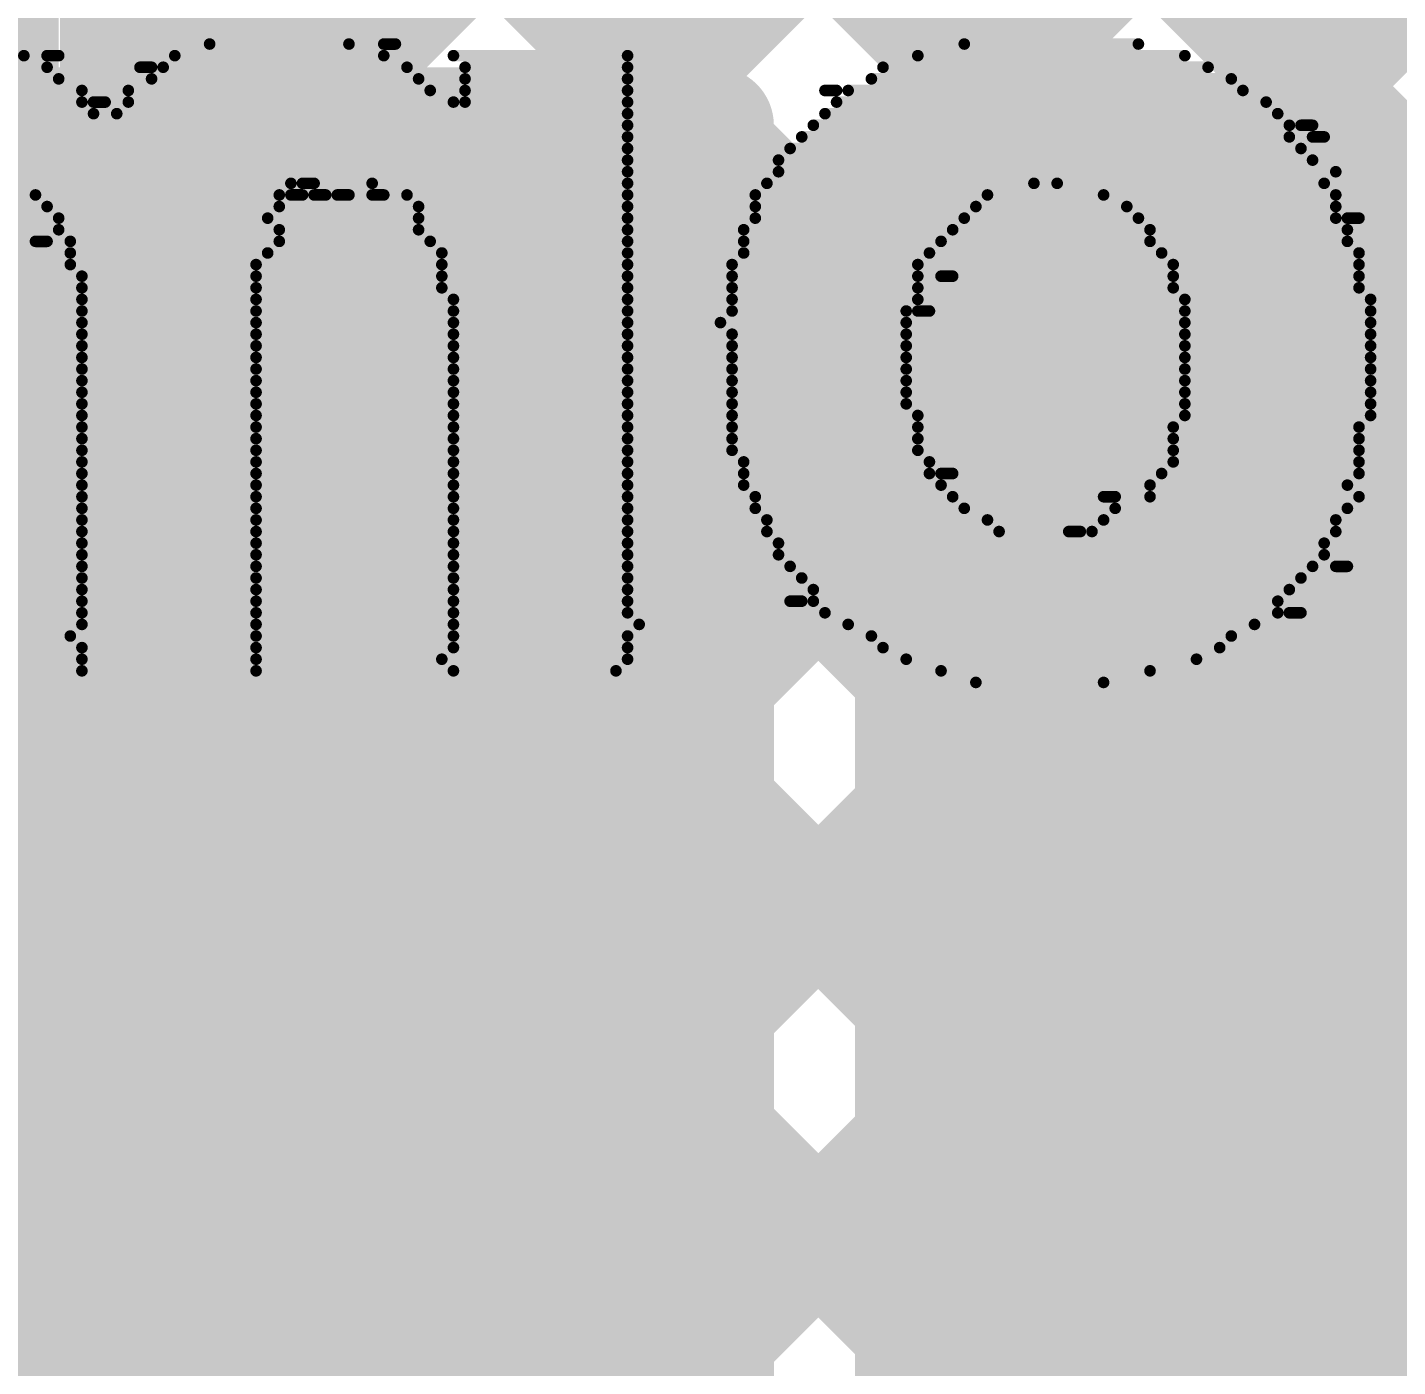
# Model space of a CAD drawing. Header units: millimetres. Extents: x -0.33 to 3.26, y -0.12 to 2.83.
# Drawn here: x 1.6463 to 1.7643, y 0.0081 to 0.1234 of the extents above; entities that cross this region are included whole.
import ezdxf

# ---------------------------------------------------------------- set-up
doc = ezdxf.new("R2010")
doc.units = ezdxf.units.MM
doc.header["$MEASUREMENT"] = 0
for name, color, linetype in [('BottomLayer', 5, 'Continuous'), ('BottomOverlay', 54, 'Continuous'), ('TopLayer', 1, 'Continuous'), ('TopOverlay', 2, 'Continuous'), ('TopPaste', 8, 'Continuous'), ('TopSolder', 216, 'Continuous')]:
    doc.layers.add(name, color=color, linetype=linetype)
doc.styles.add('Arial', font='', dxfattribs={"height": 0.2})
doc.styles.get('Arial').set_extended_font_data('Arial')

# ---------------------------------------------------------------- blocks, each defined once
blk = doc.blocks.new('16SVPF180M_47')
at = {"layer": 'TopOverlay', "const_width": 0.01}
blk.add_lwpolyline([(0.135, 0.14), (-0.073, 0.14)], dxfattribs=at)
blk = doc.blocks.new('R__0402_144')
at = {"layer": 'TopLayer'}
for points in [[(-0.0275, -0.0125), (-0.0275, 0.0125), (-0.0095, 0.0125), (-0.0095, -0.0125)], [(0.0095, -0.0125), (0.0095, 0.0125), (0.0275, 0.0125), (0.0275, -0.0125)]]:
    blk.add_hatch(color=1, dxfattribs=at).paths.add_polyline_path(points)
at = {"layer": 'TopPaste'}
for points in [[(-0.0275, -0.0125), (-0.0275, 0.0125), (-0.0095, 0.0125), (-0.0095, -0.0125)], [(0.0095, -0.0125), (0.0095, 0.0125), (0.0275, 0.0125), (0.0275, -0.0125)]]:
    blk.add_hatch(color=8, dxfattribs=at).paths.add_polyline_path(points)
at = {"layer": 'TopSolder'}
for points in [[(-0.0315, -0.0165), (-0.0315, 0.0165), (-0.0055, 0.0165), (-0.0055, -0.0165)], [(0.0055, -0.0165), (0.0055, 0.0165), (0.0315, 0.0165), (0.0315, -0.0165)]]:
    blk.add_hatch(color=216, dxfattribs=at).paths.add_polyline_path(points)
at = {"layer": 'TopOverlay', "const_width": 0.005}
for points in [[(-0.0325, -0.0175), (-0.0325, 0.0175)], [(-0.0085, 0.0175), (-0.0325, 0.0175)], [(0.0325, 0.0175), (0.0085, 0.0175)], [(0.0325, -0.0175), (0.0325, 0.0175)], [(-0.0085, -0.0175), (-0.0325, -0.0175)], [(0.0325, -0.0175), (0.0085, -0.0175)]]:
    blk.add_lwpolyline(points, dxfattribs=at)
at = {"layer": 'TopOverlay', "const_width": 0.0025}
for points in [[(-0.03375, 0.0175, 1), (-0.03125, 0.0175, 1)], [(-0.03375, 0.0175, 1), (-0.03125, 0.0175, 1)], [(-0.00975, 0.0175, 1), (-0.00725, 0.0175, 1)], [(0.00725, 0.0175, 1), (0.00975, 0.0175, 1)], [(0.03125, 0.0175, 1), (0.03375, 0.0175, 1)], [(0.03125, 0.0175, 1), (0.03375, 0.0175, 1)], [(-0.03375, -0.0175, 1), (-0.03125, -0.0175, 1)], [(-0.03375, -0.0175, 1), (-0.03125, -0.0175, 1)], [(-0.00975, -0.0175, 1), (-0.00725, -0.0175, 1)], [(0.00725, -0.0175, 1), (0.00975, -0.0175, 1)], [(0.03125, -0.0175, 1), (0.03375, -0.0175, 1)], [(0.03125, -0.0175, 1), (0.03375, -0.0175, 1)]]:
    blk.add_lwpolyline(points, format="xyb", close=True, dxfattribs=at)
blk = doc.blocks.new('C__0402_257')
at = {"layer": 'TopLayer'}
for points in [[(-0.0275, -0.0125), (-0.0275, 0.0125), (-0.0095, 0.0125), (-0.0095, -0.0125)], [(0.0095, -0.0125), (0.0095, 0.0125), (0.0275, 0.0125), (0.0275, -0.0125)]]:
    blk.add_hatch(color=1, dxfattribs=at).paths.add_polyline_path(points)
at = {"layer": 'TopPaste'}
for points in [[(-0.0275, -0.0125), (-0.0275, 0.0125), (-0.0095, 0.0125), (-0.0095, -0.0125)], [(0.0095, -0.0125), (0.0095, 0.0125), (0.0275, 0.0125), (0.0275, -0.0125)]]:
    blk.add_hatch(color=8, dxfattribs=at).paths.add_polyline_path(points)
at = {"layer": 'TopSolder'}
for points in [[(-0.0315, -0.0165), (-0.0315, 0.0165), (-0.0055, 0.0165), (-0.0055, -0.0165)], [(0.0055, -0.0165), (0.0055, 0.0165), (0.0315, 0.0165), (0.0315, -0.0165)]]:
    blk.add_hatch(color=216, dxfattribs=at).paths.add_polyline_path(points)
at = {"layer": 'TopOverlay', "const_width": 0.005}
for points in [[(-0.0325, 0.0175), (-0.0085, 0.0175)], [(-0.0325, 0.0175), (-0.0325, -0.0175)], [(0.0085, 0.0175), (0.0325, 0.0175)], [(0.0325, 0.0175), (0.0325, -0.0175)], [(-0.0325, -0.0175), (-0.0085, -0.0175)], [(0.0085, -0.0175), (0.0325, -0.0175)]]:
    blk.add_lwpolyline(points, dxfattribs=at)
at = {"layer": 'TopOverlay', "const_width": 0.0025}
for points in [[(-0.03375, 0.0175, 1), (-0.03125, 0.0175, 1)], [(-0.03375, 0.0175, 1), (-0.03125, 0.0175, 1)], [(-0.00975, 0.0175, 1), (-0.00725, 0.0175, 1)], [(0.00725, 0.0175, 1), (0.00975, 0.0175, 1)], [(0.03125, 0.0175, 1), (0.03375, 0.0175, 1)], [(0.03125, 0.0175, 1), (0.03375, 0.0175, 1)], [(-0.03375, -0.0175, 1), (-0.03125, -0.0175, 1)], [(-0.03375, -0.0175, 1), (-0.03125, -0.0175, 1)], [(-0.00975, -0.0175, 1), (-0.00725, -0.0175, 1)], [(0.00725, -0.0175, 1), (0.00975, -0.0175, 1)], [(0.03125, -0.0175, 1), (0.03375, -0.0175, 1)], [(0.03125, -0.0175, 1), (0.03375, -0.0175, 1)]]:
    blk.add_lwpolyline(points, format="xyb", close=True, dxfattribs=at)

msp = doc.modelspace()

# ---------------------------------------------------------------- hatches: boundary and pattern name
at = {"layer": 'BottomLayer'}
msp.add_hatch(color=5, dxfattribs=at).paths.add_polyline_path([(1.505, -0.097), (1.649, -0.097), (1.649, 0.1895), (1.505, 0.1895)])
at = {"layer": 'TopLayer'}
for points in [[(1.10953, -0.0965), (1.7041, -0.0965), (1.7041, 0.1135), (1.10953, 0.1135)], [(1.7176, -0.038), (1.8286, -0.038), (1.8286, 0.114), (1.7176, 0.114)]]:
    msp.add_hatch(color=1, dxfattribs=at).paths.add_polyline_path(points)

# ---------------------------------------------------------------- linework, layer by layer
at = {"layer": 'BottomLayer', "const_width": 0.01}
for points in [[(1.661, -0.03406), (1.90624, 0.21118)], [(1.661, -0.00577), (1.87795, 0.21118)], [(1.661, -0.06234), (1.93452, 0.21118)], [(1.661, 0.07908), (1.7931, 0.21118)], [(1.661, 0.10736), (1.76482, 0.21118)], [(1.661, 0.05079), (1.82139, 0.21118)], [(1.661, 0.02251), (1.84967, 0.21118)], [(1.66404, 0.21118), (1.96122, -0.086)], [(1.66563, -0.086), (1.96281, 0.21118)], [(1.661, -0.086), (1.661, 0.2015)], [(1.661, 0.18594), (1.93294, -0.086)], [(1.661, 0.15765), (1.90465, -0.086)], [(1.661, 0.12937), (1.87637, -0.086)], [(1.661, 0.10108), (1.84808, -0.086)], [(1.661, 0.0728), (1.8198, -0.086)], [(1.661, 0.04452), (1.79152, -0.086)], [(1.661, 0.01623), (1.76323, -0.086)]]:
    msp.add_lwpolyline(points, dxfattribs=at)
at = {"layer": 'BottomLayer', "const_width": 0.005}
for points in [[(1.6585, 0.10736, 1), (1.6635, 0.10736, 1)], [(1.6585, 0.10108, 1), (1.6635, 0.10108, 1)], [(1.6585, 0.07908, 1), (1.6635, 0.07908, 1)], [(1.6585, 0.0728, 1), (1.6635, 0.0728, 1)], [(1.6585, 0.05079, 1), (1.6635, 0.05079, 1)], [(1.6585, 0.04452, 1), (1.6635, 0.04452, 1)], [(1.6585, 0.02251, 1), (1.6635, 0.02251, 1)], [(1.6585, 0.01623, 1), (1.6635, 0.01623, 1)]]:
    msp.add_lwpolyline(points, format="xyb", close=True, dxfattribs=at)
at = {"layer": 'BottomOverlay', "const_width": 0.001}
for points in [[(1.662, 0.122), (1.674, 0.122)], [(1.677, 0.122), (1.678, 0.122)], [(1.727, 0.122), (1.742, 0.122)], [(1.626, 0.12), (1.648, 0.12)], [(1.628, 0.121), (1.646, 0.121)], [(1.648, 0.121), (1.649, 0.121)], [(1.656, 0.12), (1.657, 0.12)], [(1.658, 0.12), (1.679, 0.12)], [(1.659, 0.121), (1.677, 0.121)], [(1.683, 0.121), (1.698, 0.121)], [(1.684, 0.12), (1.698, 0.12)], [(1.72, 0.12), (1.748, 0.12)], [(1.723, 0.121), (1.746, 0.121)], [(1.625, 0.119), (1.649, 0.119)], [(1.657, 0.119), (1.68, 0.119)], [(1.684, 0.119), (1.698, 0.119)], [(1.719, 0.119), (1.75, 0.119)], [(1.624, 0.118), (1.651, 0.118)], [(1.655, 0.118), (1.681, 0.118)], [(1.684, 0.118), (1.698, 0.118)], [(1.715, 0.118), (1.716, 0.118)], [(1.717, 0.118), (1.751, 0.118)], [(1.622, 0.117), (1.651, 0.117)], [(1.652, 0.117), (1.653, 0.117)], [(1.655, 0.117), (1.683, 0.117)], [(1.684, 0.117), (1.698, 0.117)], [(1.716, 0.117), (1.753, 0.117)], [(1.622, 0.116), (1.652, 0.116)], [(1.654, 0.116), (1.698, 0.116)], [(1.715, 0.116), (1.754, 0.116)], [(1.621, 0.115), (1.698, 0.115)], [(1.621, 0.114), (1.698, 0.114)], [(1.713, 0.114), (1.755, 0.114)], [(1.714, 0.115), (1.755, 0.115)], [(1.756, 0.115), (1.757, 0.115)], [(1.757, 0.114), (1.758, 0.114)], [(1.621, 0.113), (1.698, 0.113)], [(1.712, 0.113), (1.756, 0.113)], [(1.62, 0.112), (1.698, 0.112)], [(1.711, 0.112), (1.757, 0.112)], [(1.62, 0.111), (1.698, 0.111)], [(1.711, 0.111), (1.759, 0.111)], [(1.645, 0.11), (1.669, 0.11)], [(1.67, 0.11), (1.671, 0.11)], [(1.676, 0.11), (1.698, 0.11)], [(1.71, 0.11), (1.733, 0.11)], [(1.735, 0.11), (1.758, 0.11)], [(1.647, 0.109), (1.668, 0.109)], [(1.669, 0.109), (1.67, 0.109)], [(1.671, 0.109), (1.672, 0.109)], [(1.673, 0.109), (1.674, 0.109)], [(1.676, 0.109), (1.677, 0.109)], [(1.679, 0.109), (1.698, 0.109)], [(1.709, 0.109), (1.729, 0.109)], [(1.739, 0.109), (1.759, 0.109)], [(1.648, 0.108), (1.668, 0.108)], [(1.649, 0.107), (1.667, 0.107)], [(1.68, 0.108), (1.698, 0.108)], [(1.68, 0.107), (1.698, 0.107)], [(1.709, 0.108), (1.728, 0.108)], [(1.709, 0.107), (1.727, 0.107)], [(1.741, 0.108), (1.759, 0.108)], [(1.742, 0.107), (1.759, 0.107)], [(1.76, 0.107), (1.761, 0.107)], [(1.649, 0.106), (1.668, 0.106)], [(1.68, 0.106), (1.698, 0.106)], [(1.708, 0.106), (1.726, 0.106)], [(1.743, 0.106), (1.76, 0.106)], [(1.647, 0.105), (1.648, 0.105)], [(1.65, 0.105), (1.668, 0.105)], [(1.681, 0.105), (1.698, 0.105)], [(1.708, 0.105), (1.725, 0.105)], [(1.743, 0.105), (1.76, 0.105)], [(1.65, 0.104), (1.667, 0.104)], [(1.682, 0.104), (1.698, 0.104)], [(1.708, 0.104), (1.724, 0.104)], [(1.744, 0.104), (1.761, 0.104)], [(1.65, 0.103), (1.666, 0.103)], [(1.682, 0.103), (1.698, 0.103)], [(1.707, 0.103), (1.723, 0.103)], [(1.745, 0.103), (1.761, 0.103)], [(1.651, 0.102), (1.666, 0.102)], [(1.651, 0.101), (1.666, 0.101)], [(1.682, 0.102), (1.698, 0.102)], [(1.682, 0.101), (1.698, 0.101)], [(1.707, 0.102), (1.723, 0.102)], [(1.707, 0.101), (1.723, 0.101)], [(1.725, 0.102), (1.726, 0.102)], [(1.745, 0.102), (1.761, 0.102)], [(1.745, 0.101), (1.761, 0.101)], [(1.651, 0.1), (1.666, 0.1)], [(1.683, 0.1), (1.698, 0.1)], [(1.707, 0.1), (1.723, 0.1)], [(1.746, 0.1), (1.762, 0.1)], [(1.651, 0.099), (1.666, 0.099)], [(1.683, 0.099), (1.698, 0.099)], [(1.707, 0.099), (1.722, 0.099)], [(1.723, 0.099), (1.724, 0.099)], [(1.746, 0.099), (1.762, 0.099)], [(1.651, 0.098), (1.666, 0.098)], [(1.683, 0.098), (1.698, 0.098)], [(1.706, 0.098), (1.722, 0.098)], [(1.746, 0.098), (1.762, 0.098)], [(1.651, 0.097), (1.666, 0.097)], [(1.683, 0.097), (1.698, 0.097)], [(1.707, 0.097), (1.722, 0.097)], [(1.746, 0.097), (1.762, 0.097)], [(1.651, 0.096), (1.666, 0.096)], [(1.683, 0.096), (1.698, 0.096)], [(1.707, 0.096), (1.722, 0.096)], [(1.746, 0.096), (1.762, 0.096)], [(1.651, 0.095), (1.666, 0.095)], [(1.651, 0.094), (1.666, 0.094)], [(1.683, 0.095), (1.698, 0.095)], [(1.683, 0.094), (1.698, 0.094)], [(1.707, 0.095), (1.722, 0.095)], [(1.707, 0.094), (1.722, 0.094)], [(1.746, 0.095), (1.762, 0.095)], [(1.746, 0.094), (1.762, 0.094)], [(1.651, 0.093), (1.666, 0.093)], [(1.683, 0.093), (1.698, 0.093)], [(1.707, 0.093), (1.722, 0.093)], [(1.746, 0.093), (1.762, 0.093)], [(1.651, 0.092), (1.666, 0.092)], [(1.683, 0.092), (1.698, 0.092)], [(1.707, 0.092), (1.722, 0.092)], [(1.746, 0.092), (1.762, 0.092)], [(1.651, 0.091), (1.666, 0.091)], [(1.683, 0.091), (1.698, 0.091)], [(1.707, 0.091), (1.722, 0.091)], [(1.746, 0.091), (1.762, 0.091)], [(1.651, 0.09), (1.666, 0.09)], [(1.683, 0.09), (1.698, 0.09)], [(1.707, 0.09), (1.723, 0.09)], [(1.746, 0.09), (1.762, 0.09)], [(1.651, 0.089), (1.666, 0.089)], [(1.683, 0.089), (1.698, 0.089)], [(1.707, 0.089), (1.723, 0.089)], [(1.745, 0.089), (1.761, 0.089)], [(1.651, 0.088), (1.666, 0.088)], [(1.651, 0.087), (1.666, 0.087)], [(1.683, 0.088), (1.698, 0.088)], [(1.683, 0.087), (1.698, 0.087)], [(1.707, 0.088), (1.723, 0.088)], [(1.707, 0.087), (1.723, 0.087)], [(1.745, 0.088), (1.761, 0.088)], [(1.745, 0.087), (1.761, 0.087)], [(1.651, 0.086), (1.666, 0.086)], [(1.683, 0.086), (1.698, 0.086)], [(1.708, 0.086), (1.724, 0.086)], [(1.745, 0.086), (1.761, 0.086)], [(1.651, 0.085), (1.666, 0.085)], [(1.683, 0.085), (1.698, 0.085)], [(1.708, 0.085), (1.724, 0.085)], [(1.725, 0.085), (1.726, 0.085)], [(1.744, 0.085), (1.761, 0.085)], [(1.651, 0.084), (1.666, 0.084)], [(1.683, 0.084), (1.698, 0.084)], [(1.708, 0.084), (1.725, 0.084)], [(1.743, 0.084), (1.76, 0.084)], [(1.651, 0.083), (1.666, 0.083)], [(1.683, 0.083), (1.698, 0.083)], [(1.709, 0.083), (1.726, 0.083)], [(1.739, 0.083), (1.74, 0.083)], [(1.743, 0.083), (1.761, 0.083)], [(1.651, 0.082), (1.666, 0.082)], [(1.651, 0.081), (1.666, 0.081)], [(1.683, 0.082), (1.698, 0.082)], [(1.683, 0.081), (1.698, 0.081)], [(1.709, 0.082), (1.727, 0.082)], [(1.71, 0.081), (1.729, 0.081)], [(1.739, 0.081), (1.759, 0.081)], [(1.74, 0.082), (1.76, 0.082)], [(1.651, 0.08), (1.666, 0.08)], [(1.683, 0.08), (1.698, 0.08)], [(1.71, 0.08), (1.73, 0.08)], [(1.736, 0.08), (1.737, 0.08)], [(1.738, 0.08), (1.759, 0.08)], [(1.651, 0.079), (1.666, 0.079)], [(1.683, 0.079), (1.698, 0.079)], [(1.711, 0.079), (1.758, 0.079)], [(1.651, 0.078), (1.666, 0.078)], [(1.683, 0.078), (1.698, 0.078)], [(1.711, 0.078), (1.758, 0.078)], [(1.651, 0.077), (1.666, 0.077)], [(1.683, 0.077), (1.698, 0.077)], [(1.712, 0.077), (1.757, 0.077)], [(1.759, 0.077), (1.76, 0.077)], [(1.651, 0.076), (1.666, 0.076)], [(1.683, 0.076), (1.698, 0.076)], [(1.713, 0.076), (1.756, 0.076)], [(1.651, 0.075), (1.666, 0.075)], [(1.651, 0.074), (1.666, 0.074)], [(1.683, 0.075), (1.698, 0.075)], [(1.683, 0.074), (1.698, 0.074)], [(1.712, 0.074), (1.713, 0.074)], [(1.714, 0.075), (1.755, 0.075)], [(1.714, 0.074), (1.754, 0.074)], [(1.651, 0.073), (1.666, 0.073)], [(1.683, 0.073), (1.698, 0.073)], [(1.715, 0.073), (1.754, 0.073)], [(1.755, 0.073), (1.756, 0.073)], [(1.651, 0.072), (1.666, 0.072)], [(1.683, 0.072), (1.699, 0.072)], [(1.717, 0.072), (1.752, 0.072)], [(1.65, 0.071), (1.666, 0.071)], [(1.683, 0.071), (1.698, 0.071)], [(1.719, 0.071), (1.75, 0.071)], [(1.651, 0.07), (1.666, 0.07)], [(1.683, 0.07), (1.698, 0.07)], [(1.72, 0.07), (1.749, 0.07)], [(1.651, 0.069), (1.666, 0.069)], [(1.651, 0.068), (1.666, 0.068)], [(1.682, 0.069), (1.698, 0.069)], [(1.683, 0.068), (1.697, 0.068)], [(1.722, 0.069), (1.747, 0.069)], [(1.725, 0.068), (1.743, 0.068)], [(1.728, 0.067), (1.739, 0.067)]]:
    msp.add_lwpolyline(points, dxfattribs=at)
at = {"layer": 'BottomOverlay', "const_width": 0.0005}
for points in [[(1.66175, 0.122, 1), (1.66225, 0.122, 1)], [(1.67375, 0.122, 1), (1.67425, 0.122, 1)], [(1.67675, 0.122, 1), (1.67725, 0.122, 1)], [(1.67775, 0.122, 1), (1.67825, 0.122, 1)], [(1.72675, 0.122, 1), (1.72725, 0.122, 1)], [(1.74175, 0.122, 1), (1.74225, 0.122, 1)], [(1.64575, 0.121, 1), (1.64625, 0.121, 1)], [(1.64775, 0.121, 1), (1.64825, 0.121, 1)], [(1.64775, 0.12, 1), (1.64825, 0.12, 1)], [(1.64875, 0.121, 1), (1.64925, 0.121, 1)], [(1.65575, 0.12, 1), (1.65625, 0.12, 1)], [(1.65675, 0.12, 1), (1.65725, 0.12, 1)], [(1.65775, 0.12, 1), (1.65825, 0.12, 1)], [(1.65875, 0.121, 1), (1.65925, 0.121, 1)], [(1.67675, 0.121, 1), (1.67725, 0.121, 1)], [(1.67875, 0.12, 1), (1.67925, 0.12, 1)], [(1.68275, 0.121, 1), (1.68325, 0.121, 1)], [(1.68375, 0.12, 1), (1.68425, 0.12, 1)], [(1.69775, 0.121, 1), (1.69825, 0.121, 1)], [(1.69775, 0.12, 1), (1.69825, 0.12, 1)], [(1.71975, 0.12, 1), (1.72025, 0.12, 1)], [(1.72275, 0.121, 1), (1.72325, 0.121, 1)], [(1.74575, 0.121, 1), (1.74625, 0.121, 1)], [(1.74775, 0.12, 1), (1.74825, 0.12, 1)], [(1.64875, 0.119, 1), (1.64925, 0.119, 1)], [(1.65675, 0.119, 1), (1.65725, 0.119, 1)], [(1.67975, 0.119, 1), (1.68025, 0.119, 1)], [(1.68375, 0.119, 1), (1.68425, 0.119, 1)], [(1.69775, 0.119, 1), (1.69825, 0.119, 1)], [(1.71875, 0.119, 1), (1.71925, 0.119, 1)], [(1.74975, 0.119, 1), (1.75025, 0.119, 1)], [(1.65075, 0.118, 1), (1.65125, 0.118, 1)], [(1.65475, 0.118, 1), (1.65525, 0.118, 1)], [(1.68075, 0.118, 1), (1.68125, 0.118, 1)], [(1.68375, 0.118, 1), (1.68425, 0.118, 1)], [(1.69775, 0.118, 1), (1.69825, 0.118, 1)], [(1.71475, 0.118, 1), (1.71525, 0.118, 1)], [(1.71575, 0.118, 1), (1.71625, 0.118, 1)], [(1.71675, 0.118, 1), (1.71725, 0.118, 1)], [(1.75075, 0.118, 1), (1.75125, 0.118, 1)], [(1.65075, 0.117, 1), (1.65125, 0.117, 1)], [(1.65175, 0.117, 1), (1.65225, 0.117, 1)], [(1.65275, 0.117, 1), (1.65325, 0.117, 1)], [(1.65475, 0.117, 1), (1.65525, 0.117, 1)], [(1.68275, 0.117, 1), (1.68325, 0.117, 1)], [(1.68375, 0.117, 1), (1.68425, 0.117, 1)], [(1.69775, 0.117, 1), (1.69825, 0.117, 1)], [(1.71575, 0.117, 1), (1.71625, 0.117, 1)], [(1.75275, 0.117, 1), (1.75325, 0.117, 1)], [(1.65175, 0.116, 1), (1.65225, 0.116, 1)], [(1.65375, 0.116, 1), (1.65425, 0.116, 1)], [(1.69775, 0.116, 1), (1.69825, 0.116, 1)], [(1.71475, 0.116, 1), (1.71525, 0.116, 1)], [(1.75375, 0.116, 1), (1.75425, 0.116, 1)], [(1.69775, 0.115, 1), (1.69825, 0.115, 1)], [(1.69775, 0.114, 1), (1.69825, 0.114, 1)], [(1.71275, 0.114, 1), (1.71325, 0.114, 1)], [(1.71375, 0.115, 1), (1.71425, 0.115, 1)], [(1.75475, 0.115, 1), (1.75525, 0.115, 1)], [(1.75475, 0.114, 1), (1.75525, 0.114, 1)], [(1.75575, 0.115, 1), (1.75625, 0.115, 1)], [(1.75675, 0.115, 1), (1.75725, 0.115, 1)], [(1.75675, 0.114, 1), (1.75725, 0.114, 1)], [(1.75775, 0.114, 1), (1.75825, 0.114, 1)], [(1.69775, 0.113, 1), (1.69825, 0.113, 1)], [(1.71175, 0.113, 1), (1.71225, 0.113, 1)], [(1.75575, 0.113, 1), (1.75625, 0.113, 1)], [(1.69775, 0.112, 1), (1.69825, 0.112, 1)], [(1.71075, 0.112, 1), (1.71125, 0.112, 1)], [(1.75675, 0.112, 1), (1.75725, 0.112, 1)], [(1.69775, 0.111, 1), (1.69825, 0.111, 1)], [(1.71075, 0.111, 1), (1.71125, 0.111, 1)], [(1.75875, 0.111, 1), (1.75925, 0.111, 1)], [(1.66875, 0.11, 1), (1.66925, 0.11, 1)], [(1.66975, 0.11, 1), (1.67025, 0.11, 1)], [(1.67075, 0.11, 1), (1.67125, 0.11, 1)], [(1.67575, 0.11, 1), (1.67625, 0.11, 1)], [(1.69775, 0.11, 1), (1.69825, 0.11, 1)], [(1.70975, 0.11, 1), (1.71025, 0.11, 1)], [(1.73275, 0.11, 1), (1.73325, 0.11, 1)], [(1.73475, 0.11, 1), (1.73525, 0.11, 1)], [(1.75775, 0.11, 1), (1.75825, 0.11, 1)], [(1.64675, 0.109, 1), (1.64725, 0.109, 1)], [(1.66775, 0.109, 1), (1.66825, 0.109, 1)], [(1.66875, 0.109, 1), (1.66925, 0.109, 1)], [(1.66975, 0.109, 1), (1.67025, 0.109, 1)], [(1.67075, 0.109, 1), (1.67125, 0.109, 1)], [(1.67175, 0.109, 1), (1.67225, 0.109, 1)], [(1.67275, 0.109, 1), (1.67325, 0.109, 1)], [(1.67375, 0.109, 1), (1.67425, 0.109, 1)], [(1.67575, 0.109, 1), (1.67625, 0.109, 1)], [(1.67675, 0.109, 1), (1.67725, 0.109, 1)], [(1.67875, 0.109, 1), (1.67925, 0.109, 1)], [(1.69775, 0.109, 1), (1.69825, 0.109, 1)], [(1.70875, 0.109, 1), (1.70925, 0.109, 1)], [(1.72875, 0.109, 1), (1.72925, 0.109, 1)], [(1.73875, 0.109, 1), (1.73925, 0.109, 1)], [(1.75875, 0.109, 1), (1.75925, 0.109, 1)], [(1.64775, 0.108, 1), (1.64825, 0.108, 1)], [(1.64875, 0.107, 1), (1.64925, 0.107, 1)], [(1.66675, 0.107, 1), (1.66725, 0.107, 1)], [(1.66775, 0.108, 1), (1.66825, 0.108, 1)], [(1.67975, 0.108, 1), (1.68025, 0.108, 1)], [(1.67975, 0.107, 1), (1.68025, 0.107, 1)], [(1.69775, 0.108, 1), (1.69825, 0.108, 1)], [(1.69775, 0.107, 1), (1.69825, 0.107, 1)], [(1.70875, 0.108, 1), (1.70925, 0.108, 1)], [(1.70875, 0.107, 1), (1.70925, 0.107, 1)], [(1.72675, 0.107, 1), (1.72725, 0.107, 1)], [(1.72775, 0.108, 1), (1.72825, 0.108, 1)], [(1.74075, 0.108, 1), (1.74125, 0.108, 1)], [(1.74175, 0.107, 1), (1.74225, 0.107, 1)], [(1.75875, 0.108, 1), (1.75925, 0.108, 1)], [(1.75875, 0.107, 1), (1.75925, 0.107, 1)], [(1.75975, 0.107, 1), (1.76025, 0.107, 1)], [(1.76075, 0.107, 1), (1.76125, 0.107, 1)], [(1.64875, 0.106, 1), (1.64925, 0.106, 1)], [(1.66775, 0.106, 1), (1.66825, 0.106, 1)], [(1.67975, 0.106, 1), (1.68025, 0.106, 1)], [(1.69775, 0.106, 1), (1.69825, 0.106, 1)], [(1.70775, 0.106, 1), (1.70825, 0.106, 1)], [(1.72575, 0.106, 1), (1.72625, 0.106, 1)], [(1.74275, 0.106, 1), (1.74325, 0.106, 1)], [(1.75975, 0.106, 1), (1.76025, 0.106, 1)], [(1.64675, 0.105, 1), (1.64725, 0.105, 1)], [(1.64775, 0.105, 1), (1.64825, 0.105, 1)], [(1.64975, 0.105, 1), (1.65025, 0.105, 1)], [(1.66775, 0.105, 1), (1.66825, 0.105, 1)], [(1.68075, 0.105, 1), (1.68125, 0.105, 1)], [(1.69775, 0.105, 1), (1.69825, 0.105, 1)], [(1.70775, 0.105, 1), (1.70825, 0.105, 1)], [(1.72475, 0.105, 1), (1.72525, 0.105, 1)], [(1.74275, 0.105, 1), (1.74325, 0.105, 1)], [(1.75975, 0.105, 1), (1.76025, 0.105, 1)], [(1.64975, 0.104, 1), (1.65025, 0.104, 1)], [(1.66675, 0.104, 1), (1.66725, 0.104, 1)], [(1.68175, 0.104, 1), (1.68225, 0.104, 1)], [(1.69775, 0.104, 1), (1.69825, 0.104, 1)], [(1.70775, 0.104, 1), (1.70825, 0.104, 1)], [(1.72375, 0.104, 1), (1.72425, 0.104, 1)], [(1.74375, 0.104, 1), (1.74425, 0.104, 1)], [(1.76075, 0.104, 1), (1.76125, 0.104, 1)], [(1.64975, 0.103, 1), (1.65025, 0.103, 1)], [(1.66575, 0.103, 1), (1.66625, 0.103, 1)], [(1.68175, 0.103, 1), (1.68225, 0.103, 1)], [(1.69775, 0.103, 1), (1.69825, 0.103, 1)], [(1.70675, 0.103, 1), (1.70725, 0.103, 1)], [(1.72275, 0.103, 1), (1.72325, 0.103, 1)], [(1.74475, 0.103, 1), (1.74525, 0.103, 1)], [(1.76075, 0.103, 1), (1.76125, 0.103, 1)], [(1.65075, 0.102, 1), (1.65125, 0.102, 1)], [(1.65075, 0.101, 1), (1.65125, 0.101, 1)], [(1.66575, 0.102, 1), (1.66625, 0.102, 1)], [(1.66575, 0.101, 1), (1.66625, 0.101, 1)], [(1.68175, 0.102, 1), (1.68225, 0.102, 1)], [(1.68175, 0.101, 1), (1.68225, 0.101, 1)], [(1.69775, 0.102, 1), (1.69825, 0.102, 1)], [(1.69775, 0.101, 1), (1.69825, 0.101, 1)], [(1.70675, 0.102, 1), (1.70725, 0.102, 1)], [(1.70675, 0.101, 1), (1.70725, 0.101, 1)], [(1.72275, 0.102, 1), (1.72325, 0.102, 1)], [(1.72275, 0.101, 1), (1.72325, 0.101, 1)], [(1.72475, 0.102, 1), (1.72525, 0.102, 1)], [(1.72575, 0.102, 1), (1.72625, 0.102, 1)], [(1.74475, 0.102, 1), (1.74525, 0.102, 1)], [(1.74475, 0.101, 1), (1.74525, 0.101, 1)], [(1.76075, 0.102, 1), (1.76125, 0.102, 1)], [(1.76075, 0.101, 1), (1.76125, 0.101, 1)], [(1.65075, 0.1, 1), (1.65125, 0.1, 1)], [(1.66575, 0.1, 1), (1.66625, 0.1, 1)], [(1.68275, 0.1, 1), (1.68325, 0.1, 1)], [(1.69775, 0.1, 1), (1.69825, 0.1, 1)], [(1.70675, 0.1, 1), (1.70725, 0.1, 1)], [(1.72275, 0.1, 1), (1.72325, 0.1, 1)], [(1.74575, 0.1, 1), (1.74625, 0.1, 1)], [(1.76175, 0.1, 1), (1.76225, 0.1, 1)], [(1.65075, 0.099, 1), (1.65125, 0.099, 1)], [(1.66575, 0.099, 1), (1.66625, 0.099, 1)], [(1.68275, 0.099, 1), (1.68325, 0.099, 1)], [(1.69775, 0.099, 1), (1.69825, 0.099, 1)], [(1.70675, 0.099, 1), (1.70725, 0.099, 1)], [(1.72175, 0.099, 1), (1.72225, 0.099, 1)], [(1.72275, 0.099, 1), (1.72325, 0.099, 1)], [(1.72375, 0.099, 1), (1.72425, 0.099, 1)], [(1.74575, 0.099, 1), (1.74625, 0.099, 1)], [(1.76175, 0.099, 1), (1.76225, 0.099, 1)], [(1.65075, 0.098, 1), (1.65125, 0.098, 1)], [(1.66575, 0.098, 1), (1.66625, 0.098, 1)], [(1.68275, 0.098, 1), (1.68325, 0.098, 1)], [(1.69775, 0.098, 1), (1.69825, 0.098, 1)], [(1.70575, 0.098, 1), (1.70625, 0.098, 1)], [(1.72175, 0.098, 1), (1.72225, 0.098, 1)], [(1.74575, 0.098, 1), (1.74625, 0.098, 1)], [(1.76175, 0.098, 1), (1.76225, 0.098, 1)], [(1.65075, 0.097, 1), (1.65125, 0.097, 1)], [(1.66575, 0.097, 1), (1.66625, 0.097, 1)], [(1.68275, 0.097, 1), (1.68325, 0.097, 1)], [(1.69775, 0.097, 1), (1.69825, 0.097, 1)], [(1.70675, 0.097, 1), (1.70725, 0.097, 1)], [(1.72175, 0.097, 1), (1.72225, 0.097, 1)], [(1.74575, 0.097, 1), (1.74625, 0.097, 1)], [(1.76175, 0.097, 1), (1.76225, 0.097, 1)], [(1.65075, 0.096, 1), (1.65125, 0.096, 1)], [(1.66575, 0.096, 1), (1.66625, 0.096, 1)], [(1.68275, 0.096, 1), (1.68325, 0.096, 1)], [(1.69775, 0.096, 1), (1.69825, 0.096, 1)], [(1.70675, 0.096, 1), (1.70725, 0.096, 1)], [(1.72175, 0.096, 1), (1.72225, 0.096, 1)], [(1.74575, 0.096, 1), (1.74625, 0.096, 1)], [(1.76175, 0.096, 1), (1.76225, 0.096, 1)], [(1.65075, 0.095, 1), (1.65125, 0.095, 1)], [(1.65075, 0.094, 1), (1.65125, 0.094, 1)], [(1.66575, 0.095, 1), (1.66625, 0.095, 1)], [(1.66575, 0.094, 1), (1.66625, 0.094, 1)], [(1.68275, 0.095, 1), (1.68325, 0.095, 1)], [(1.68275, 0.094, 1), (1.68325, 0.094, 1)], [(1.69775, 0.095, 1), (1.69825, 0.095, 1)], [(1.69775, 0.094, 1), (1.69825, 0.094, 1)], [(1.70675, 0.095, 1), (1.70725, 0.095, 1)], [(1.70675, 0.094, 1), (1.70725, 0.094, 1)], [(1.72175, 0.095, 1), (1.72225, 0.095, 1)], [(1.72175, 0.094, 1), (1.72225, 0.094, 1)], [(1.74575, 0.095, 1), (1.74625, 0.095, 1)], [(1.74575, 0.094, 1), (1.74625, 0.094, 1)], [(1.76175, 0.095, 1), (1.76225, 0.095, 1)], [(1.76175, 0.094, 1), (1.76225, 0.094, 1)], [(1.65075, 0.093, 1), (1.65125, 0.093, 1)], [(1.66575, 0.093, 1), (1.66625, 0.093, 1)], [(1.68275, 0.093, 1), (1.68325, 0.093, 1)], [(1.69775, 0.093, 1), (1.69825, 0.093, 1)], [(1.70675, 0.093, 1), (1.70725, 0.093, 1)], [(1.72175, 0.093, 1), (1.72225, 0.093, 1)], [(1.74575, 0.093, 1), (1.74625, 0.093, 1)], [(1.76175, 0.093, 1), (1.76225, 0.093, 1)], [(1.65075, 0.092, 1), (1.65125, 0.092, 1)], [(1.66575, 0.092, 1), (1.66625, 0.092, 1)], [(1.68275, 0.092, 1), (1.68325, 0.092, 1)], [(1.69775, 0.092, 1), (1.69825, 0.092, 1)], [(1.70675, 0.092, 1), (1.70725, 0.092, 1)], [(1.72175, 0.092, 1), (1.72225, 0.092, 1)], [(1.74575, 0.092, 1), (1.74625, 0.092, 1)], [(1.76175, 0.092, 1), (1.76225, 0.092, 1)], [(1.65075, 0.091, 1), (1.65125, 0.091, 1)], [(1.66575, 0.091, 1), (1.66625, 0.091, 1)], [(1.68275, 0.091, 1), (1.68325, 0.091, 1)], [(1.69775, 0.091, 1), (1.69825, 0.091, 1)], [(1.70675, 0.091, 1), (1.70725, 0.091, 1)], [(1.72175, 0.091, 1), (1.72225, 0.091, 1)], [(1.74575, 0.091, 1), (1.74625, 0.091, 1)], [(1.76175, 0.091, 1), (1.76225, 0.091, 1)], [(1.65075, 0.09, 1), (1.65125, 0.09, 1)], [(1.66575, 0.09, 1), (1.66625, 0.09, 1)], [(1.68275, 0.09, 1), (1.68325, 0.09, 1)], [(1.69775, 0.09, 1), (1.69825, 0.09, 1)], [(1.70675, 0.09, 1), (1.70725, 0.09, 1)], [(1.72275, 0.09, 1), (1.72325, 0.09, 1)], [(1.74575, 0.09, 1), (1.74625, 0.09, 1)], [(1.76175, 0.09, 1), (1.76225, 0.09, 1)], [(1.65075, 0.089, 1), (1.65125, 0.089, 1)], [(1.66575, 0.089, 1), (1.66625, 0.089, 1)], [(1.68275, 0.089, 1), (1.68325, 0.089, 1)], [(1.69775, 0.089, 1), (1.69825, 0.089, 1)], [(1.70675, 0.089, 1), (1.70725, 0.089, 1)], [(1.72275, 0.089, 1), (1.72325, 0.089, 1)], [(1.74475, 0.089, 1), (1.74525, 0.089, 1)], [(1.76075, 0.089, 1), (1.76125, 0.089, 1)], [(1.65075, 0.088, 1), (1.65125, 0.088, 1)], [(1.65075, 0.087, 1), (1.65125, 0.087, 1)], [(1.66575, 0.088, 1), (1.66625, 0.088, 1)], [(1.66575, 0.087, 1), (1.66625, 0.087, 1)], [(1.68275, 0.088, 1), (1.68325, 0.088, 1)], [(1.68275, 0.087, 1), (1.68325, 0.087, 1)], [(1.69775, 0.088, 1), (1.69825, 0.088, 1)], [(1.69775, 0.087, 1), (1.69825, 0.087, 1)], [(1.70675, 0.088, 1), (1.70725, 0.088, 1)], [(1.70675, 0.087, 1), (1.70725, 0.087, 1)], [(1.72275, 0.088, 1), (1.72325, 0.088, 1)], [(1.72275, 0.087, 1), (1.72325, 0.087, 1)], [(1.74475, 0.088, 1), (1.74525, 0.088, 1)], [(1.74475, 0.087, 1), (1.74525, 0.087, 1)], [(1.76075, 0.088, 1), (1.76125, 0.088, 1)], [(1.76075, 0.087, 1), (1.76125, 0.087, 1)], [(1.65075, 0.086, 1), (1.65125, 0.086, 1)], [(1.66575, 0.086, 1), (1.66625, 0.086, 1)], [(1.68275, 0.086, 1), (1.68325, 0.086, 1)], [(1.69775, 0.086, 1), (1.69825, 0.086, 1)], [(1.70775, 0.086, 1), (1.70825, 0.086, 1)], [(1.72375, 0.086, 1), (1.72425, 0.086, 1)], [(1.74475, 0.086, 1), (1.74525, 0.086, 1)], [(1.76075, 0.086, 1), (1.76125, 0.086, 1)], [(1.65075, 0.085, 1), (1.65125, 0.085, 1)], [(1.66575, 0.085, 1), (1.66625, 0.085, 1)], [(1.68275, 0.085, 1), (1.68325, 0.085, 1)], [(1.69775, 0.085, 1), (1.69825, 0.085, 1)], [(1.70775, 0.085, 1), (1.70825, 0.085, 1)], [(1.72375, 0.085, 1), (1.72425, 0.085, 1)], [(1.72475, 0.085, 1), (1.72525, 0.085, 1)], [(1.72575, 0.085, 1), (1.72625, 0.085, 1)], [(1.74375, 0.085, 1), (1.74425, 0.085, 1)], [(1.76075, 0.085, 1), (1.76125, 0.085, 1)], [(1.65075, 0.084, 1), (1.65125, 0.084, 1)], [(1.66575, 0.084, 1), (1.66625, 0.084, 1)], [(1.68275, 0.084, 1), (1.68325, 0.084, 1)], [(1.69775, 0.084, 1), (1.69825, 0.084, 1)], [(1.70775, 0.084, 1), (1.70825, 0.084, 1)], [(1.72475, 0.084, 1), (1.72525, 0.084, 1)], [(1.74275, 0.084, 1), (1.74325, 0.084, 1)], [(1.75975, 0.084, 1), (1.76025, 0.084, 1)], [(1.65075, 0.083, 1), (1.65125, 0.083, 1)], [(1.66575, 0.083, 1), (1.66625, 0.083, 1)], [(1.68275, 0.083, 1), (1.68325, 0.083, 1)], [(1.69775, 0.083, 1), (1.69825, 0.083, 1)], [(1.70875, 0.083, 1), (1.70925, 0.083, 1)], [(1.72575, 0.083, 1), (1.72625, 0.083, 1)], [(1.73875, 0.083, 1), (1.73925, 0.083, 1)], [(1.73975, 0.083, 1), (1.74025, 0.083, 1)], [(1.74275, 0.083, 1), (1.74325, 0.083, 1)], [(1.76075, 0.083, 1), (1.76125, 0.083, 1)], [(1.65075, 0.082, 1), (1.65125, 0.082, 1)], [(1.65075, 0.081, 1), (1.65125, 0.081, 1)], [(1.66575, 0.082, 1), (1.66625, 0.082, 1)], [(1.66575, 0.081, 1), (1.66625, 0.081, 1)], [(1.68275, 0.082, 1), (1.68325, 0.082, 1)], [(1.68275, 0.081, 1), (1.68325, 0.081, 1)], [(1.69775, 0.082, 1), (1.69825, 0.082, 1)], [(1.69775, 0.081, 1), (1.69825, 0.081, 1)], [(1.70875, 0.082, 1), (1.70925, 0.082, 1)], [(1.70975, 0.081, 1), (1.71025, 0.081, 1)], [(1.72675, 0.082, 1), (1.72725, 0.082, 1)], [(1.72875, 0.081, 1), (1.72925, 0.081, 1)], [(1.73875, 0.081, 1), (1.73925, 0.081, 1)], [(1.73975, 0.082, 1), (1.74025, 0.082, 1)], [(1.75875, 0.081, 1), (1.75925, 0.081, 1)], [(1.75975, 0.082, 1), (1.76025, 0.082, 1)], [(1.65075, 0.08, 1), (1.65125, 0.08, 1)], [(1.66575, 0.08, 1), (1.66625, 0.08, 1)], [(1.68275, 0.08, 1), (1.68325, 0.08, 1)], [(1.69775, 0.08, 1), (1.69825, 0.08, 1)], [(1.70975, 0.08, 1), (1.71025, 0.08, 1)], [(1.72975, 0.08, 1), (1.73025, 0.08, 1)], [(1.73575, 0.08, 1), (1.73625, 0.08, 1)], [(1.73675, 0.08, 1), (1.73725, 0.08, 1)], [(1.73775, 0.08, 1), (1.73825, 0.08, 1)], [(1.75875, 0.08, 1), (1.75925, 0.08, 1)], [(1.65075, 0.079, 1), (1.65125, 0.079, 1)], [(1.66575, 0.079, 1), (1.66625, 0.079, 1)], [(1.68275, 0.079, 1), (1.68325, 0.079, 1)], [(1.69775, 0.079, 1), (1.69825, 0.079, 1)], [(1.71075, 0.079, 1), (1.71125, 0.079, 1)], [(1.75775, 0.079, 1), (1.75825, 0.079, 1)], [(1.65075, 0.078, 1), (1.65125, 0.078, 1)], [(1.66575, 0.078, 1), (1.66625, 0.078, 1)], [(1.68275, 0.078, 1), (1.68325, 0.078, 1)], [(1.69775, 0.078, 1), (1.69825, 0.078, 1)], [(1.71075, 0.078, 1), (1.71125, 0.078, 1)], [(1.75775, 0.078, 1), (1.75825, 0.078, 1)], [(1.65075, 0.077, 1), (1.65125, 0.077, 1)], [(1.66575, 0.077, 1), (1.66625, 0.077, 1)], [(1.68275, 0.077, 1), (1.68325, 0.077, 1)], [(1.69775, 0.077, 1), (1.69825, 0.077, 1)], [(1.71175, 0.077, 1), (1.71225, 0.077, 1)], [(1.75675, 0.077, 1), (1.75725, 0.077, 1)], [(1.75875, 0.077, 1), (1.75925, 0.077, 1)], [(1.75975, 0.077, 1), (1.76025, 0.077, 1)], [(1.65075, 0.076, 1), (1.65125, 0.076, 1)], [(1.66575, 0.076, 1), (1.66625, 0.076, 1)], [(1.68275, 0.076, 1), (1.68325, 0.076, 1)], [(1.69775, 0.076, 1), (1.69825, 0.076, 1)], [(1.71275, 0.076, 1), (1.71325, 0.076, 1)], [(1.75575, 0.076, 1), (1.75625, 0.076, 1)], [(1.65075, 0.075, 1), (1.65125, 0.075, 1)], [(1.65075, 0.074, 1), (1.65125, 0.074, 1)], [(1.66575, 0.075, 1), (1.66625, 0.075, 1)], [(1.66575, 0.074, 1), (1.66625, 0.074, 1)], [(1.68275, 0.075, 1), (1.68325, 0.075, 1)], [(1.68275, 0.074, 1), (1.68325, 0.074, 1)], [(1.69775, 0.075, 1), (1.69825, 0.075, 1)], [(1.69775, 0.074, 1), (1.69825, 0.074, 1)], [(1.71175, 0.074, 1), (1.71225, 0.074, 1)], [(1.71275, 0.074, 1), (1.71325, 0.074, 1)], [(1.71375, 0.075, 1), (1.71425, 0.075, 1)], [(1.71375, 0.074, 1), (1.71425, 0.074, 1)], [(1.75375, 0.074, 1), (1.75425, 0.074, 1)], [(1.75475, 0.075, 1), (1.75525, 0.075, 1)], [(1.65075, 0.073, 1), (1.65125, 0.073, 1)], [(1.66575, 0.073, 1), (1.66625, 0.073, 1)], [(1.68275, 0.073, 1), (1.68325, 0.073, 1)], [(1.69775, 0.073, 1), (1.69825, 0.073, 1)], [(1.71475, 0.073, 1), (1.71525, 0.073, 1)], [(1.75375, 0.073, 1), (1.75425, 0.073, 1)], [(1.75475, 0.073, 1), (1.75525, 0.073, 1)], [(1.75575, 0.073, 1), (1.75625, 0.073, 1)], [(1.65075, 0.072, 1), (1.65125, 0.072, 1)], [(1.66575, 0.072, 1), (1.66625, 0.072, 1)], [(1.68275, 0.072, 1), (1.68325, 0.072, 1)], [(1.69875, 0.072, 1), (1.69925, 0.072, 1)], [(1.71675, 0.072, 1), (1.71725, 0.072, 1)], [(1.75175, 0.072, 1), (1.75225, 0.072, 1)], [(1.64975, 0.071, 1), (1.65025, 0.071, 1)], [(1.66575, 0.071, 1), (1.66625, 0.071, 1)], [(1.68275, 0.071, 1), (1.68325, 0.071, 1)], [(1.69775, 0.071, 1), (1.69825, 0.071, 1)], [(1.71875, 0.071, 1), (1.71925, 0.071, 1)], [(1.74975, 0.071, 1), (1.75025, 0.071, 1)], [(1.65075, 0.07, 1), (1.65125, 0.07, 1)], [(1.66575, 0.07, 1), (1.66625, 0.07, 1)], [(1.68275, 0.07, 1), (1.68325, 0.07, 1)], [(1.69775, 0.07, 1), (1.69825, 0.07, 1)], [(1.71975, 0.07, 1), (1.72025, 0.07, 1)], [(1.74875, 0.07, 1), (1.74925, 0.07, 1)], [(1.65075, 0.069, 1), (1.65125, 0.069, 1)], [(1.65075, 0.068, 1), (1.65125, 0.068, 1)], [(1.66575, 0.069, 1), (1.66625, 0.069, 1)], [(1.66575, 0.068, 1), (1.66625, 0.068, 1)], [(1.68175, 0.069, 1), (1.68225, 0.069, 1)], [(1.68275, 0.068, 1), (1.68325, 0.068, 1)], [(1.69675, 0.068, 1), (1.69725, 0.068, 1)], [(1.69775, 0.069, 1), (1.69825, 0.069, 1)], [(1.72175, 0.069, 1), (1.72225, 0.069, 1)], [(1.72475, 0.068, 1), (1.72525, 0.068, 1)], [(1.74275, 0.068, 1), (1.74325, 0.068, 1)], [(1.74675, 0.069, 1), (1.74725, 0.069, 1)], [(1.72775, 0.067, 1), (1.72825, 0.067, 1)], [(1.73875, 0.067, 1), (1.73925, 0.067, 1)]]:
    msp.add_lwpolyline(points, format="xyb", close=True, dxfattribs=at)
at = {"layer": 'TopLayer', "const_width": 0.01}
for points in [[(1.351, 0.115), (1.7056, 0.115)], [(1.4688, -0.082), (1.6658, 0.115)], [(1.49426, -0.082), (1.69126, 0.115)], [(1.55374, 0.115), (1.7056, -0.03686)], [(1.5792, 0.115), (1.7056, -0.0114)], [(1.60465, 0.115), (1.7056, 0.01405)], [(1.63011, 0.115), (1.7056, 0.03951)], [(1.65556, 0.115), (1.7056, 0.06496)], [(1.68102, 0.115), (1.7056, 0.09042)], [(1.7056, -0.05), (1.7056, 0.115)], [(1.51972, -0.082), (1.7056, 0.10388)], [(1.54517, -0.082), (1.7056, 0.07843)], [(1.57063, -0.082), (1.7056, 0.05297)], [(1.59608, -0.082), (1.7056, 0.02752)]]:
    msp.add_lwpolyline(points, dxfattribs=at)
at = {"layer": 'TopLayer', "const_width": 0.005}
for points in [[(1.65306, 0.115, 1), (1.65806, 0.115, 1)], [(1.6633, 0.115, 1), (1.6683, 0.115, 1)], [(1.67852, 0.115, 1), (1.68352, 0.115, 1)], [(1.68876, 0.115, 1), (1.69376, 0.115, 1)], [(1.7031, 0.115, 1), (1.7081, 0.115, 1)], [(1.7031, 0.115, 1), (1.7081, 0.115, 1)], [(1.7031, 0.10388, 1), (1.7081, 0.10388, 1)], [(1.7031, 0.09042, 1), (1.7081, 0.09042, 1)], [(1.7031, 0.07843, 1), (1.7081, 0.07843, 1)], [(1.7031, 0.06496, 1), (1.7081, 0.06496, 1)], [(1.7031, 0.05297, 1), (1.7081, 0.05297, 1)], [(1.7031, 0.03951, 1), (1.7081, 0.03951, 1)], [(1.7031, 0.02752, 1), (1.7081, 0.02752, 1)], [(1.7031, 0.01405, 1), (1.7081, 0.01405, 1)]]:
    msp.add_lwpolyline(points, format="xyb", close=True, dxfattribs=at)

# ---------------------------------------------------------------- block references
for name, p, rotation in [('16SVPF180M_47', (1.5141, 0.0878), 270), ('C__0402_257', (1.6881, 0.1225), 90), ('R__0402_144', (1.7351, 0.1225), 270)]:
    msp.add_blockref(name, p, dxfattribs=dict(rotation=rotation))

# ---------------------------------------------------------------- texts
at = {"layer": 'TopOverlay', "style": 'Arial', "text_generation_flag": 2}
msp.add_text('#', height=0.04, rotation=180, dxfattribs=at).set_placement((1.67504, 0.0825))

doc.saveas('drawing.dxf')
